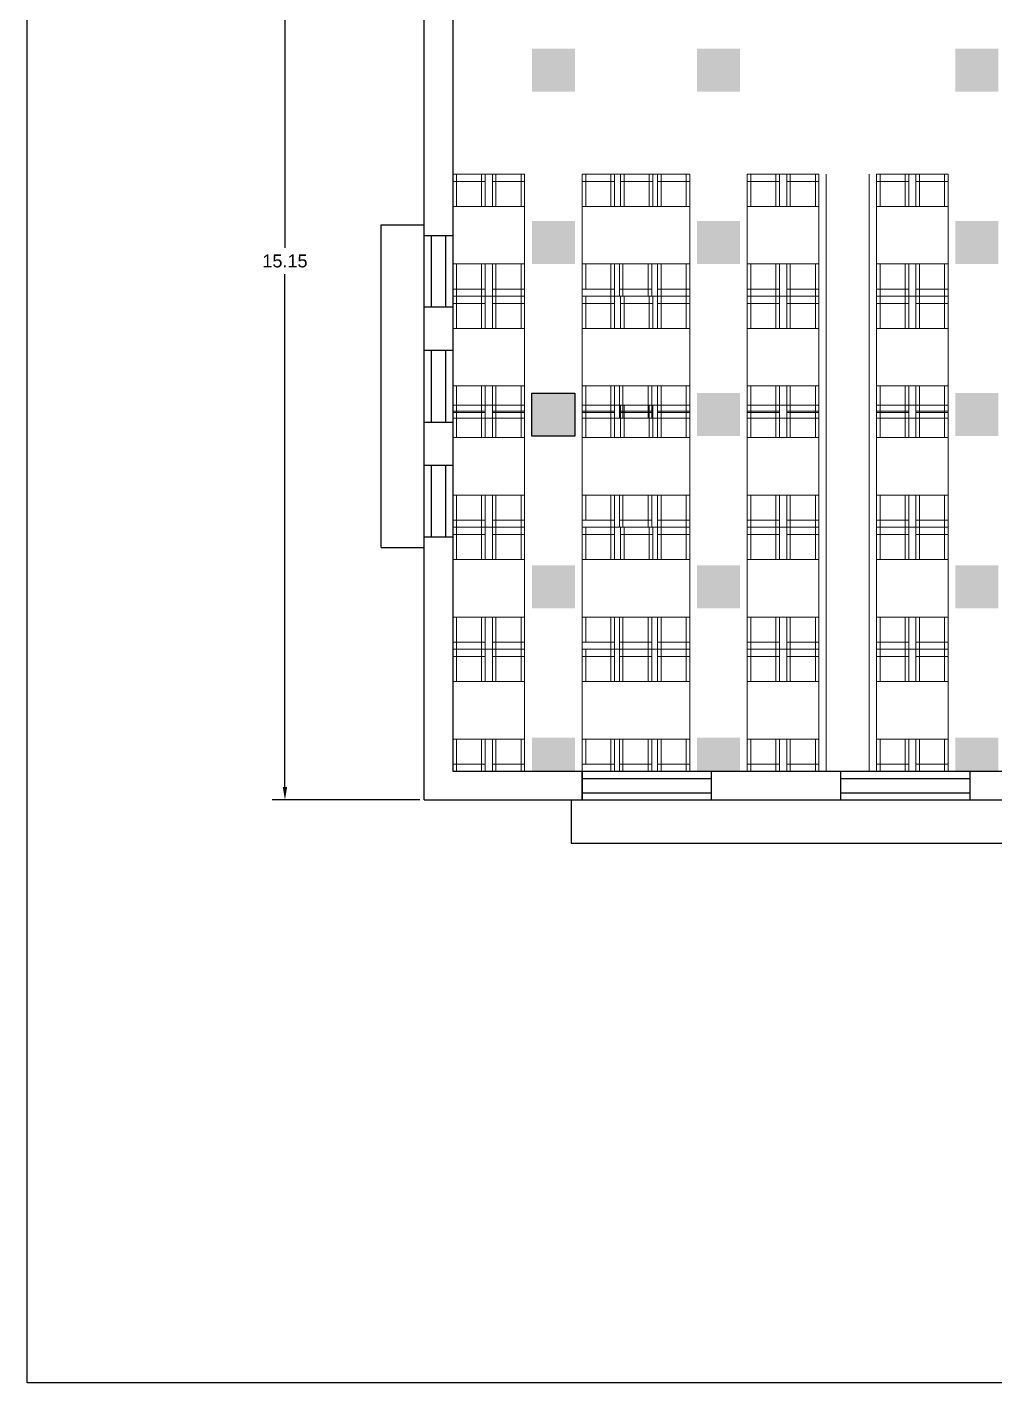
# Model space of a CAD drawing. Header units: inches. Extents: x 101 to 668, y -217 to 99.
# Drawn here: x 524.18 to 537.66, y -216.56 to -197.67 of the extents above; entities that cross this region are included whole.
import ezdxf

# ---------------------------------------------------------------- set-up
doc = ezdxf.new("R2010")
doc.units = ezdxf.units.IN
doc.header["$MEASUREMENT"] = 0
doc.layers.add('FUR', color=1, linetype='Continuous', lineweight=15)
doc.styles.get("Standard").update_dxf_attribs({"font": 'arial.ttf'})
doc.dimstyles.get("Standard").update_dxf_attribs({"dimtxt": 0.18, "dimasz": 0.18, "dimexe": 0.18, "dimexo": 0.0625, "dimgap": 0.09, "dimtad": 0, "dimtih": 1, "dimtoh": 1, "dimdec": 4, "dimzin": 0, "dimdsep": 46, "dimtxsty": 'Standard', "dimcen": 0.09, "dimadec": 0, "dimazin": 0, "dimtfac": 1, "dimtdec": 4, "dimtofl": 0, "dimtmove": 0, "dimatfit": 3, "dimfxl": 1, "dimtolj": 1, "dimtzin": 0, "dimarcsym": 0})

# ---------------------------------------------------------------- blocks, each defined once
blk = doc.blocks.new('*D189')
at = {"color": 0, "lineweight": -2}
for p, q in [((529.649, -193.415), (527.592, -193.415)), ((527.772, -193.595), (527.772, -200.743)), ((527.772, -208.255), (527.772, -201.107)), ((529.649, -208.435), (527.592, -208.435))]:
    blk.add_line(p, q, dxfattribs=at)
at = {"color": 0}
for points in [[(527.742, -193.595), (527.802, -193.595), (527.772, -193.415)], [(527.742, -208.255), (527.802, -208.255), (527.772, -208.435)]]:
    blk.add_solid(points, dxfattribs=at)
at = {"layer": 'Defpoints', "color": 0}
for p in [(529.711, -193.415), (527.772, -208.435), (529.711, -208.435)]:
    blk.add_point(p, dxfattribs=at)
at = {"color": 0, "insert": (527.772, -200.925), "char_height": 0.18, "attachment_point": 5}
blk.add_mtext('\\A1;15.15', dxfattribs=at)

msp = doc.modelspace()

# ---------------------------------------------------------------- hatches: boundary and pattern name
h = msp.add_hatch(color=40)
h.paths.add_polyline_path([(531.8115, -197.9653), (531.2115, -197.9653), (531.2115, -198.5653), (531.8115, -198.5653)])
h.paths.add_polyline_path([(531.8115, -200.3653), (531.2115, -200.3653), (531.2115, -200.9653), (531.8115, -200.9653)])
h.paths.add_polyline_path([(531.8115, -202.7653), (531.2115, -202.7653), (531.2115, -203.3653), (531.8115, -203.3653)])
h.paths.add_polyline_path([(531.8115, -205.1653), (531.2115, -205.1653), (531.2115, -205.7653), (531.8115, -205.7653)])
h.paths.add_polyline_path([(531.8115, -207.5653), (531.2115, -207.5653), (531.2115, -208.0353), (531.8115, -208.0353)])
h.paths.add_polyline_path([(534.1115, -197.9653), (533.5115, -197.9653), (533.5115, -198.5653), (534.1115, -198.5653)])
h.paths.add_polyline_path([(537.7115, -197.9653), (537.1115, -197.9653), (537.1115, -198.5653), (537.7115, -198.5653)])
h.paths.add_polyline_path([(540.0115, -197.9653), (539.4115, -197.9653), (539.4115, -198.5653), (540.0115, -198.5653)])
h.paths.add_polyline_path([(543.6115, -197.9653), (543.0115, -197.9653), (543.0115, -198.5653), (543.6115, -198.5653)])
h.paths.add_polyline_path([(545.9115, -197.9653), (545.3115, -197.9653), (545.3115, -198.5653), (545.9115, -198.5653)])
h.paths.add_polyline_path([(534.1115, -202.7653), (533.5115, -202.7653), (533.5115, -203.3653), (534.1115, -203.3653)])
h.paths.add_polyline_path([(534.1115, -205.1653), (533.5115, -205.1653), (533.5115, -205.7653), (534.1115, -205.7653)])
h.paths.add_polyline_path([(534.1115, -207.5653), (533.5115, -207.5653), (533.5115, -208.0353), (534.1115, -208.0353)])
h.paths.add_polyline_path([(537.7115, -202.7653), (537.1115, -202.7653), (537.1115, -203.3653), (537.7115, -203.3653)])
h.paths.add_polyline_path([(537.7115, -205.1653), (537.1115, -205.1653), (537.1115, -205.7653), (537.7115, -205.7653)])
h.paths.add_polyline_path([(537.7115, -207.5653), (537.1115, -207.5653), (537.1115, -208.0353), (537.5115, -208.0353), (537.5115, -208.0353), (537.7115, -208.0353)])
h.paths.add_polyline_path([(540.0115, -202.7653), (539.4115, -202.7653), (539.4115, -203.3653), (540.0115, -203.3653)])
h.paths.add_polyline_path([(543.6115, -202.7653), (543.0115, -202.7653), (543.0115, -203.3653), (543.6115, -203.3653)])
h.paths.add_polyline_path([(545.9115, -202.7653), (545.3115, -202.7653), (545.3115, -203.3653), (545.9115, -203.3653)])
h.paths.add_polyline_path([(540.0115, -205.1653), (539.4115, -205.1653), (539.4115, -205.7653), (540.0115, -205.7653)])
h.paths.add_polyline_path([(543.6115, -205.1653), (543.0115, -205.1653), (543.0115, -205.7653), (543.6115, -205.7653)])
h.paths.add_polyline_path([(545.9115, -205.1653), (545.3115, -205.1653), (545.3115, -205.7653), (545.9115, -205.7653)])
h.paths.add_polyline_path([(543.6115, -207.5653), (543.0115, -207.5653), (543.0115, -208.0353), (543.6115, -208.0353)])
h.paths.add_polyline_path([(545.9115, -207.5653), (545.3115, -207.5653), (545.3115, -208.0353), (545.7115, -208.0353), (545.9115, -208.0353)])
h = msp.add_hatch(color=40)
h.paths.add_polyline_path([(534.1115, -200.3653), (533.5115, -200.3653), (533.5115, -200.9653), (534.1115, -200.9653)])
h.paths.add_polyline_path([(537.7115, -200.3653), (537.1115, -200.3653), (537.1115, -200.9653), (537.7115, -200.9653)])
h.paths.add_polyline_path([(540.0115, -200.3653), (539.4115, -200.3653), (539.4115, -200.9653), (540.0115, -200.9653)])
h.paths.add_polyline_path([(543.6115, -200.3653), (543.0115, -200.3653), (543.0115, -200.9653), (543.6115, -200.9653)])
h.paths.add_polyline_path([(545.9115, -200.3653), (545.3115, -200.3653), (545.3115, -200.9653), (545.9115, -200.9653)])

# ---------------------------------------------------------------- linework, layer by layer
for p, q in [((529.7115, -208.4353), (529.7115, -193.4153)), ((530.1115, -197.3653), (530.1115, -208.0353)), ((529.1115, -204.91829), (529.1115, -200.41829)), ((529.1115, -200.41829), (529.7115, -200.41829)), ((529.7115, -200.56829), (530.1115, -200.56829)), ((529.8115, -201.56829), (529.8115, -200.56829)), ((530.0115, -201.56829), (530.0115, -200.56829)), ((530.1115, -201.56829), (529.7115, -201.56829)), ((534.2115, -201.4153), (534.2115, -201.4153)), ((529.7115, -202.16829), (530.1115, -202.16829)), ((529.8115, -203.16829), (529.8115, -202.16829)), ((530.0115, -203.16829), (530.0115, -202.16829)), ((529.7115, -203.16829), (530.1115, -203.16829)), ((529.7115, -203.76829), (530.1115, -203.76829)), ((529.8115, -204.76829), (529.8115, -203.76829)), ((530.0115, -204.76829), (530.0115, -203.76829)), ((529.7115, -204.76829), (530.1115, -204.76829)), ((534.2115, -204.6353), (534.2115, -204.6353)), ((529.1115, -204.91829), (529.7115, -204.91829)), ((530.1115, -208.0353), (547.6565, -208.0353)), ((531.9115, -208.4353), (531.9115, -208.0353)), ((531.9115, -208.0353), (531.9115, -208.4353)), ((531.9115, -208.1353), (533.7115, -208.1353)), ((533.7115, -208.0353), (533.7115, -208.4353)), ((535.5115, -208.0353), (535.5115, -208.4353)), ((535.5115, -208.0353), (535.5115, -208.4353)), ((535.5115, -208.1353), (537.3115, -208.1353)), ((537.3115, -208.0353), (537.3115, -208.4353)), ((531.9115, -208.3353), (533.7115, -208.3353)), ((535.5115, -208.3353), (537.3115, -208.3353)), ((529.7115, -208.4353), (545.7315, -208.4353)), ((531.7615, -208.4353), (531.7615, -209.0353)), ((531.9115, -208.4353), (531.9115, -208.4353)), ((535.5115, -208.4353), (535.5115, -208.4353)), ((531.7615, -209.0353), (544.6615, -209.0353))]:
    msp.add_line(p, q)
msp.add_lwpolyline([(524.18077, -178.88444), (571.68529, -178.88444), (571.68529, -216.55773), (524.18077, -216.55773)], close=True)
msp.add_lwpolyline([(531.2115, -203.3653), (531.2115, -202.7653), (531.8115, -202.7653), (531.8115, -203.3653), (531.2115, -203.3653)])
at = {"layer": 'FUR', "lineweight": 20}
for p, q in [((530.1115, -199.7153), (530.1115, -200.1653)), ((530.1115, -199.7153), (530.5615, -199.7153)), ((530.1115, -199.7153), (531.1115, -199.7153)), ((530.5615, -199.8153), (530.1115, -199.8153)), ((530.1615, -199.7153), (530.1615, -200.1653)), ((530.5115, -199.7153), (530.5115, -200.1653)), ((530.5615, -199.7153), (530.5615, -200.1653)), ((530.6615, -199.7153), (531.1115, -199.7153)), ((530.6615, -199.7153), (530.6615, -200.1653)), ((531.1115, -199.8153), (530.6615, -199.8153)), ((530.7115, -199.7153), (530.7115, -200.1653)), ((531.0615, -199.7153), (531.0615, -200.1653)), ((531.1115, -199.7153), (531.1115, -200.1653)), ((531.1115, -199.7153), (531.1115, -200.9653)), ((531.9115, -199.7153), (531.9115, -200.9653)), ((531.9115, -199.7153), (531.9115, -200.1653)), ((531.9115, -199.7153), (532.3615, -199.7153)), ((531.9115, -199.7153), (533.4115, -199.7153)), ((532.3615, -199.8153), (531.9115, -199.8153)), ((531.9615, -199.7153), (531.9615, -200.1653)), ((532.3115, -199.7153), (532.3115, -200.1653)), ((532.3615, -199.7153), (532.3615, -200.1653)), ((532.44615, -199.7153), (532.44615, -200.1653)), ((532.89615, -199.8153), (532.44615, -199.8153)), ((532.49615, -199.7153), (532.49615, -200.1653)), ((532.5615, -199.7153), (533.0115, -199.7153)), ((532.84615, -199.7153), (532.84615, -200.1653)), ((532.89615, -199.7153), (532.89615, -200.1653)), ((532.9615, -199.7153), (532.9615, -200.1653)), ((533.4115, -199.8153), (532.9615, -199.8153)), ((533.0115, -199.7153), (533.0115, -200.1653)), ((533.3615, -199.7153), (533.3615, -200.1653)), ((533.4115, -199.7153), (533.4115, -201.4153)), ((533.4115, -199.7153), (533.4115, -200.1653)), ((534.2115, -199.7153), (534.2115, -201.4153)), ((534.2115, -199.7153), (534.6615, -199.7153)), ((534.2115, -199.7153), (535.2115, -199.7153)), ((534.6615, -199.8153), (534.2115, -199.8153)), ((534.2615, -199.7153), (534.2615, -200.1653)), ((534.6115, -199.7153), (534.6115, -200.1653)), ((534.6615, -199.7153), (534.6615, -200.1653)), ((534.7615, -199.7153), (535.2115, -199.7153)), ((534.7615, -199.7153), (534.7615, -200.1653)), ((535.2115, -199.8153), (534.7615, -199.8153)), ((534.8115, -199.7153), (534.8115, -200.1653)), ((535.1615, -199.7153), (535.1615, -200.1653)), ((535.2115, -199.7153), (535.2115, -200.1653)), ((535.2115, -199.7153), (535.2115, -200.9653)), ((535.3115, -199.7153), (535.3115, -208.0353)), ((535.9115, -199.7153), (535.9115, -208.0353)), ((536.0115, -199.7153), (536.0115, -200.9653)), ((536.0115, -199.7153), (536.0115, -201.4153)), ((536.0115, -199.7153), (536.0115, -200.1653)), ((536.0115, -199.7153), (536.4615, -199.7153)), ((536.0115, -199.7153), (537.0115, -199.7153)), ((536.4615, -199.8153), (536.0115, -199.8153)), ((536.0615, -199.7153), (536.0615, -200.1653)), ((536.4115, -199.7153), (536.4115, -200.1653)), ((536.4615, -199.7153), (536.4615, -200.1653)), ((536.5615, -199.7153), (537.0115, -199.7153)), ((536.5615, -199.7153), (536.5615, -200.1653)), ((537.0115, -199.8153), (536.5615, -199.8153)), ((536.6115, -199.7153), (536.6115, -200.1653)), ((536.9615, -199.7153), (536.9615, -200.1653)), ((537.0115, -199.7153), (537.0115, -200.1653)), ((537.0115, -199.7153), (537.0115, -200.9653)), ((530.1115, -199.9653), (530.1115, -200.1653)), ((530.6615, -199.9653), (530.6615, -200.1653)), ((531.9115, -199.9653), (531.9115, -200.1653)), ((532.44615, -199.9653), (532.44615, -200.1653)), ((534.7615, -199.9653), (534.7615, -200.1653)), ((536.0115, -199.9653), (536.0115, -200.1653)), ((536.5615, -199.9653), (536.5615, -200.1653)), ((530.1115, -200.1653), (530.6615, -200.1653)), ((530.1115, -200.1653), (530.1115, -200.9653)), ((530.6615, -200.1653), (531.1115, -200.1653)), ((531.9115, -200.1653), (532.44615, -200.1653)), ((531.9115, -200.1653), (531.9115, -200.9653)), ((532.44615, -200.1653), (532.9615, -200.1653)), ((532.9615, -200.1653), (533.4115, -200.1653)), ((534.2115, -200.1653), (534.7615, -200.1653)), ((534.7615, -200.1653), (535.2115, -200.1653)), ((536.0115, -200.1653), (536.0115, -200.9653)), ((536.0115, -200.1653), (536.5615, -200.1653)), ((536.5615, -200.1653), (537.0115, -200.1653)), ((530.1115, -200.9653), (530.6615, -200.9653)), ((530.1115, -200.9653), (530.1115, -201.4153)), ((530.1615, -200.9653), (530.1615, -201.4153)), ((530.5115, -200.9653), (530.5115, -201.4153)), ((530.5615, -200.9653), (530.5615, -201.4153)), ((530.6615, -200.9653), (531.1115, -200.9653)), ((530.6615, -200.9653), (530.6615, -201.4153)), ((530.7115, -200.9653), (530.7115, -201.4153)), ((531.0615, -200.9653), (531.0615, -201.4153)), ((531.1115, -200.9653), (531.1115, -201.4153)), ((531.1115, -200.9653), (531.1115, -201.4153)), ((531.9115, -200.9653), (532.43071, -200.9653)), ((531.9115, -200.9653), (531.9115, -201.4153)), ((531.9615, -200.9653), (531.9615, -201.3153)), ((532.3115, -200.9653), (532.3115, -201.4153)), ((532.3615, -200.9653), (532.3615, -201.4153)), ((532.43071, -200.9653), (532.9615, -200.9653)), ((532.43071, -200.9653), (532.43071, -201.4153)), ((532.48071, -200.9653), (532.48071, -201.4153)), ((532.83071, -200.9653), (532.83071, -201.4153)), ((532.88071, -200.9653), (532.88071, -201.4153)), ((532.9615, -200.9653), (533.4115, -200.9653)), ((532.9615, -200.9653), (532.9615, -201.4153)), ((533.0115, -200.9653), (533.0115, -201.4153)), ((533.3615, -200.9653), (533.3615, -201.4153)), ((533.4115, -200.9653), (533.4115, -201.4153)), ((534.2115, -200.9653), (534.7615, -200.9653)), ((534.2615, -200.9653), (534.2615, -201.4153)), ((534.6115, -200.9653), (534.6115, -201.4153)), ((534.6615, -200.9653), (534.6615, -201.4153)), ((534.7615, -200.9653), (535.2115, -200.9653)), ((534.7615, -200.9653), (534.7615, -201.4153)), ((534.8115, -200.9653), (534.8115, -201.4153)), ((535.1615, -200.9653), (535.1615, -201.4153)), ((535.2115, -200.9653), (535.2115, -201.4153)), ((535.2115, -200.9653), (535.2115, -201.4153)), ((536.0115, -200.9653), (536.0115, -201.4153)), ((536.0115, -200.9653), (536.5615, -200.9653)), ((536.0615, -200.9653), (536.0615, -201.4153)), ((536.4115, -200.9653), (536.4115, -201.4153)), ((536.4615, -200.9653), (536.4615, -201.4153)), ((536.5615, -200.9653), (537.0115, -200.9653)), ((536.5615, -200.9653), (536.5615, -201.4153)), ((536.6115, -200.9653), (536.6115, -201.4153)), ((536.9615, -200.9653), (536.9615, -201.4153)), ((537.0115, -200.9653), (537.0115, -201.4153)), ((537.0115, -200.9653), (537.0115, -201.4153)), ((530.1115, -201.3153), (530.5615, -201.3153)), ((530.6615, -201.3153), (531.1115, -201.3153)), ((531.9115, -201.3153), (532.3615, -201.3153)), ((532.43071, -201.3153), (532.88071, -201.3153)), ((532.9615, -201.3153), (533.4115, -201.3153)), ((534.2115, -201.3153), (534.6615, -201.3153)), ((534.7615, -201.3153), (535.2115, -201.3153)), ((536.0115, -201.3153), (536.4615, -201.3153)), ((536.5615, -201.3153), (537.0115, -201.3153)), ((530.1115, -201.4153), (530.5615, -201.4153)), ((530.1115, -201.4153), (531.1115, -201.4153)), ((530.1115, -201.4153), (530.1115, -203.1153)), ((530.1115, -201.4153), (530.5615, -201.4153)), ((530.1115, -201.4153), (531.1115, -201.4153)), ((530.5615, -201.5153), (530.1115, -201.5153)), ((530.1615, -201.4153), (530.1615, -201.8653)), ((530.5115, -201.4153), (530.5115, -201.8653)), ((530.5615, -201.4153), (530.5615, -201.8653)), ((530.6615, -201.4153), (531.1115, -201.4153)), ((530.6615, -201.4153), (530.6615, -201.8653)), ((531.1115, -201.5153), (530.6615, -201.5153)), ((530.7115, -201.4153), (530.7115, -201.8653)), ((530.7615, -201.4153), (531.1115, -201.4153)), ((531.0615, -201.4153), (531.0615, -201.8653)), ((531.1115, -201.4153), (531.1115, -201.8653)), ((531.1115, -201.4153), (531.1115, -202.6653)), ((531.9115, -201.4153), (532.3615, -201.4153)), ((531.9115, -201.4153), (533.4115, -201.4153)), ((531.9115, -201.4153), (531.9115, -202.6653)), ((531.9115, -201.4153), (531.9115, -201.8653)), ((531.9115, -201.4153), (532.3615, -201.4153)), ((531.9115, -201.4153), (533.4115, -201.4153)), ((532.3615, -201.5153), (531.9115, -201.5153)), ((531.9615, -201.4153), (531.9615, -201.8653)), ((532.3115, -201.4153), (532.3115, -201.8653)), ((532.3615, -201.4153), (532.3615, -201.8653)), ((532.44615, -201.4153), (532.44615, -201.8653)), ((532.89615, -201.5153), (532.44615, -201.5153)), ((532.49615, -201.4153), (532.49615, -201.8653)), ((532.5615, -201.4153), (533.0115, -201.4153)), ((532.5615, -201.4153), (533.0115, -201.4153)), ((532.84615, -201.4153), (532.84615, -201.8653)), ((532.89615, -201.4153), (532.89615, -201.8653)), ((532.9615, -201.4153), (532.9615, -201.8653)), ((533.4115, -201.5153), (532.9615, -201.5153)), ((533.0115, -201.4153), (533.0115, -201.8653)), ((533.3615, -201.4153), (533.3615, -201.8653)), ((533.4115, -201.4153), (533.4115, -203.1153)), ((533.4115, -201.4153), (533.4115, -201.8653)), ((534.2115, -201.4153), (534.6615, -201.4153)), ((534.2115, -201.4153), (535.2115, -201.4153)), ((534.2115, -201.4153), (534.2115, -203.1153)), ((534.2115, -201.4153), (534.6615, -201.4153)), ((534.2115, -201.4153), (535.2115, -201.4153)), ((534.6615, -201.5153), (534.2115, -201.5153)), ((534.2615, -201.4153), (534.2615, -201.8653)), ((534.6115, -201.4153), (534.6115, -201.8653)), ((534.6615, -201.4153), (534.6615, -201.8653)), ((534.7615, -201.4153), (535.2115, -201.4153)), ((534.7615, -201.4153), (534.7615, -201.8653)), ((535.2115, -201.5153), (534.7615, -201.5153)), ((534.8115, -201.4153), (534.8115, -201.8653)), ((534.8615, -201.4153), (535.2115, -201.4153)), ((535.1615, -201.4153), (535.1615, -201.8653)), ((535.2115, -201.4153), (535.2115, -201.8653)), ((535.2115, -201.4153), (535.2115, -202.6653)), ((536.0115, -201.4153), (536.4615, -201.4153)), ((536.0115, -201.4153), (537.0115, -201.4153)), ((536.0115, -201.4153), (536.0115, -202.6653)), ((536.0115, -201.4153), (536.0115, -201.8653)), ((536.0115, -201.4153), (536.0115, -203.1153)), ((536.0115, -201.4153), (536.4615, -201.4153)), ((536.0115, -201.4153), (537.0115, -201.4153)), ((536.4615, -201.5153), (536.0115, -201.5153)), ((536.0615, -201.4153), (536.0615, -201.8653)), ((536.4115, -201.4153), (536.4115, -201.8653)), ((536.4615, -201.4153), (536.4615, -201.8653)), ((536.5615, -201.4153), (537.0115, -201.4153)), ((536.5615, -201.4153), (536.5615, -201.8653)), ((537.0115, -201.5153), (536.5615, -201.5153)), ((536.6115, -201.4153), (536.6115, -201.8653)), ((536.6615, -201.4153), (537.0115, -201.4153)), ((536.9615, -201.4153), (536.9615, -201.8653)), ((537.0115, -201.4153), (537.0115, -201.8653)), ((537.0115, -201.4153), (537.0115, -202.6653)), ((530.6615, -201.6653), (530.6615, -201.8653)), ((531.9115, -201.6653), (531.9115, -201.8653)), ((532.44615, -201.6653), (532.44615, -201.8653)), ((534.7615, -201.6653), (534.7615, -201.8653)), ((536.0115, -201.6653), (536.0115, -201.8653)), ((536.5615, -201.6653), (536.5615, -201.8653)), ((530.1115, -201.8653), (530.6615, -201.8653)), ((530.6615, -201.8653), (531.1115, -201.8653)), ((531.9115, -201.8653), (532.44615, -201.8653)), ((531.9115, -201.8653), (531.9115, -202.6653)), ((532.44615, -201.8653), (532.9615, -201.8653)), ((532.9615, -201.8653), (533.4115, -201.8653)), ((534.2115, -201.8653), (534.7615, -201.8653)), ((534.7615, -201.8653), (535.2115, -201.8653)), ((536.0115, -201.8653), (536.0115, -202.6653)), ((536.0115, -201.8653), (536.5615, -201.8653)), ((536.5615, -201.8653), (537.0115, -201.8653)), ((530.1115, -202.6653), (530.6615, -202.6653)), ((530.1615, -202.6653), (530.1615, -203.1153)), ((530.5115, -202.6653), (530.5115, -203.1153)), ((530.5615, -202.6653), (530.5615, -203.1153)), ((530.6615, -202.6653), (531.1115, -202.6653)), ((530.6615, -202.6653), (530.6615, -203.1153)), ((530.7115, -202.6653), (530.7115, -203.1153)), ((531.0615, -202.6653), (531.0615, -203.1153)), ((531.1115, -202.6653), (531.1115, -203.1153)), ((531.1115, -202.6653), (531.1115, -203.1153)), ((531.9115, -202.6653), (532.43071, -202.6653)), ((531.9115, -202.6653), (531.9115, -203.1153)), ((531.9615, -202.6653), (531.9615, -203.0153)), ((532.3115, -202.6653), (532.3115, -203.1153)), ((532.3615, -202.6653), (532.3615, -203.1153)), ((532.43071, -202.6653), (532.9615, -202.6653)), ((532.43071, -202.6653), (532.43071, -203.1153)), ((532.48071, -202.6653), (532.48071, -203.1153)), ((532.83071, -202.6653), (532.83071, -203.1153)), ((532.88071, -202.6653), (532.88071, -203.1153)), ((532.9615, -202.6653), (533.4115, -202.6653)), ((532.9615, -202.6653), (532.9615, -203.1153)), ((533.0115, -202.6653), (533.0115, -203.1153)), ((533.3615, -202.6653), (533.3615, -203.1153)), ((533.4115, -202.6653), (533.4115, -203.1153)), ((534.2115, -202.6653), (534.7615, -202.6653)), ((534.2615, -202.6653), (534.2615, -203.1153)), ((534.6115, -202.6653), (534.6115, -203.1153)), ((534.6615, -202.6653), (534.6615, -203.1153)), ((534.7615, -202.6653), (535.2115, -202.6653)), ((534.7615, -202.6653), (534.7615, -203.1153)), ((534.8115, -202.6653), (534.8115, -203.1153)), ((535.1615, -202.6653), (535.1615, -203.1153)), ((535.2115, -202.6653), (535.2115, -203.1153)), ((535.2115, -202.6653), (535.2115, -203.1153)), ((536.0115, -202.6653), (536.0115, -203.1153)), ((536.0115, -202.6653), (536.5615, -202.6653)), ((536.0615, -202.6653), (536.0615, -203.1153)), ((536.4115, -202.6653), (536.4115, -203.1153)), ((536.4615, -202.6653), (536.4615, -203.1153)), ((536.5615, -202.6653), (537.0115, -202.6653)), ((536.5615, -202.6653), (536.5615, -203.1153)), ((536.6115, -202.6653), (536.6115, -203.1153)), ((536.9615, -202.6653), (536.9615, -203.1153)), ((537.0115, -202.6653), (537.0115, -203.1153)), ((537.0115, -202.6653), (537.0115, -203.1153)), ((530.1115, -202.9353), (530.1115, -203.3853)), ((530.1115, -202.9353), (530.5615, -202.9353)), ((530.1115, -202.9353), (531.1115, -202.9353)), ((530.1115, -203.0153), (530.5615, -203.0153)), ((530.5615, -203.0353), (530.1115, -203.0353)), ((530.1615, -202.9353), (530.1615, -203.3853)), ((530.5115, -202.9353), (530.5115, -203.3853)), ((530.5615, -202.9353), (530.5615, -203.3853)), ((530.6615, -202.9353), (531.1115, -202.9353)), ((530.6615, -202.9353), (530.6615, -203.3853)), ((530.6615, -203.0153), (531.1115, -203.0153)), ((531.1115, -203.0353), (530.6615, -203.0353)), ((530.7115, -202.9353), (530.7115, -203.3853)), ((531.0615, -202.9353), (531.0615, -203.3853)), ((531.1115, -202.9353), (531.1115, -203.3853)), ((531.1115, -202.9353), (531.1115, -204.1853)), ((531.9115, -202.9353), (531.9115, -204.1853)), ((531.9115, -202.9353), (531.9115, -203.3853)), ((531.9115, -202.9353), (532.3615, -202.9353)), ((531.9115, -202.9353), (533.4115, -202.9353)), ((531.9115, -203.0153), (532.3615, -203.0153)), ((532.3615, -203.0353), (531.9115, -203.0353)), ((531.9615, -202.9353), (531.9615, -203.3853)), ((532.3115, -202.9353), (532.3115, -203.3853)), ((532.3615, -202.9353), (532.3615, -203.3853)), ((532.43071, -203.0153), (532.88071, -203.0153)), ((532.44615, -202.9353), (532.44615, -203.3853)), ((532.89615, -203.0353), (532.44615, -203.0353)), ((532.49615, -202.9353), (532.49615, -203.3853)), ((532.5615, -202.9353), (533.0115, -202.9353)), ((532.84615, -202.9353), (532.84615, -203.3853)), ((532.89615, -202.9353), (532.89615, -203.3853)), ((532.9615, -202.9353), (532.9615, -203.3853)), ((532.9615, -203.0153), (533.4115, -203.0153)), ((533.4115, -203.0353), (532.9615, -203.0353)), ((533.0115, -202.9353), (533.0115, -203.3853)), ((533.3615, -202.9353), (533.3615, -203.3853)), ((533.4115, -202.9353), (533.4115, -204.6353)), ((533.4115, -202.9353), (533.4115, -203.3853)), ((534.2115, -202.9353), (534.2115, -204.6353)), ((534.2115, -202.9353), (534.6615, -202.9353)), ((534.2115, -202.9353), (535.2115, -202.9353)), ((534.2115, -203.0153), (534.6615, -203.0153)), ((534.6615, -203.0353), (534.2115, -203.0353)), ((534.2615, -202.9353), (534.2615, -203.3853)), ((534.6115, -202.9353), (534.6115, -203.3853)), ((534.6615, -202.9353), (534.6615, -203.3853)), ((534.7615, -202.9353), (535.2115, -202.9353)), ((534.7615, -202.9353), (534.7615, -203.3853)), ((534.7615, -203.0153), (535.2115, -203.0153)), ((535.2115, -203.0353), (534.7615, -203.0353)), ((534.8115, -202.9353), (534.8115, -203.3853)), ((535.1615, -202.9353), (535.1615, -203.3853)), ((535.2115, -202.9353), (535.2115, -203.3853)), ((535.2115, -202.9353), (535.2115, -204.1853)), ((536.0115, -202.9353), (536.0115, -204.1853)), ((536.0115, -202.9353), (536.0115, -204.6353)), ((536.0115, -202.9353), (536.0115, -203.3853)), ((536.0115, -202.9353), (536.4615, -202.9353)), ((536.0115, -202.9353), (537.0115, -202.9353)), ((536.0115, -203.0153), (536.4615, -203.0153)), ((536.4615, -203.0353), (536.0115, -203.0353)), ((536.0615, -202.9353), (536.0615, -203.3853)), ((536.4115, -202.9353), (536.4115, -203.3853)), ((536.4615, -202.9353), (536.4615, -203.3853)), ((536.5615, -202.9353), (537.0115, -202.9353)), ((536.5615, -202.9353), (536.5615, -203.3853)), ((536.5615, -203.0153), (537.0115, -203.0153)), ((537.0115, -203.0353), (536.5615, -203.0353)), ((536.6115, -202.9353), (536.6115, -203.3853)), ((536.9615, -202.9353), (536.9615, -203.3853)), ((537.0115, -202.9353), (537.0115, -203.3853)), ((537.0115, -202.9353), (537.0115, -204.1853)), ((530.1115, -203.1153), (530.5615, -203.1153)), ((530.1115, -203.1153), (531.1115, -203.1153)), ((530.1115, -203.1853), (530.1115, -203.3853)), ((530.6615, -203.1853), (530.6615, -203.3853)), ((530.7615, -203.1153), (531.1115, -203.1153)), ((531.9115, -203.1153), (532.3615, -203.1153)), ((531.9115, -203.1153), (533.4115, -203.1153)), ((531.9115, -203.1853), (531.9115, -203.3853)), ((532.44615, -203.1853), (532.44615, -203.3853)), ((532.5615, -203.1153), (533.0115, -203.1153)), ((534.2115, -203.1153), (534.6615, -203.1153)), ((534.2115, -203.1153), (535.2115, -203.1153)), ((534.7615, -203.1853), (534.7615, -203.3853)), ((534.8615, -203.1153), (535.2115, -203.1153)), ((536.0115, -203.1153), (536.4615, -203.1153)), ((536.0115, -203.1153), (537.0115, -203.1153)), ((536.0115, -203.1853), (536.0115, -203.3853)), ((536.5615, -203.1853), (536.5615, -203.3853)), ((536.6615, -203.1153), (537.0115, -203.1153)), ((530.1115, -203.3853), (530.6615, -203.3853)), ((530.1115, -203.3853), (530.1115, -204.1853)), ((530.6615, -203.3853), (531.1115, -203.3853)), ((531.9115, -203.3853), (532.44615, -203.3853)), ((531.9115, -203.3853), (531.9115, -204.1853)), ((532.44615, -203.3853), (532.9615, -203.3853)), ((532.9615, -203.3853), (533.4115, -203.3853)), ((534.2115, -203.3853), (534.7615, -203.3853)), ((534.7615, -203.3853), (535.2115, -203.3853)), ((536.0115, -203.3853), (536.0115, -204.1853)), ((536.0115, -203.3853), (536.5615, -203.3853)), ((536.5615, -203.3853), (537.0115, -203.3853)), ((530.1115, -204.1853), (530.6615, -204.1853)), ((530.1115, -204.1853), (530.1115, -204.6353)), ((530.1615, -204.1853), (530.1615, -204.6353)), ((530.5115, -204.1853), (530.5115, -204.6353)), ((530.5615, -204.1853), (530.5615, -204.6353)), ((530.6615, -204.1853), (531.1115, -204.1853)), ((530.6615, -204.1853), (530.6615, -204.6353)), ((530.7115, -204.1853), (530.7115, -204.6353)), ((531.0615, -204.1853), (531.0615, -204.6353)), ((531.1115, -204.1853), (531.1115, -204.6353)), ((531.1115, -204.1853), (531.1115, -204.6353)), ((531.9115, -204.1853), (532.43071, -204.1853)), ((531.9115, -204.1853), (531.9115, -204.6353)), ((531.9615, -204.1853), (531.9615, -204.5353)), ((532.3115, -204.1853), (532.3115, -204.6353)), ((532.3615, -204.1853), (532.3615, -204.6353)), ((532.43071, -204.1853), (532.9615, -204.1853)), ((532.43071, -204.1853), (532.43071, -204.6353)), ((532.48071, -204.1853), (532.48071, -204.6353)), ((532.83071, -204.1853), (532.83071, -204.6353)), ((532.88071, -204.1853), (532.88071, -204.6353)), ((532.9615, -204.1853), (533.4115, -204.1853)), ((532.9615, -204.1853), (532.9615, -204.6353)), ((533.0115, -204.1853), (533.0115, -204.6353)), ((533.3615, -204.1853), (533.3615, -204.6353)), ((533.4115, -204.1853), (533.4115, -204.6353)), ((534.2115, -204.1853), (534.7615, -204.1853)), ((534.2615, -204.1853), (534.2615, -204.6353)), ((534.6115, -204.1853), (534.6115, -204.6353)), ((534.6615, -204.1853), (534.6615, -204.6353)), ((534.7615, -204.1853), (535.2115, -204.1853)), ((534.7615, -204.1853), (534.7615, -204.6353)), ((534.8115, -204.1853), (534.8115, -204.6353)), ((535.1615, -204.1853), (535.1615, -204.6353)), ((535.2115, -204.1853), (535.2115, -204.6353)), ((535.2115, -204.1853), (535.2115, -204.6353)), ((536.0115, -204.1853), (536.0115, -204.6353)), ((536.0115, -204.1853), (536.5615, -204.1853)), ((536.0615, -204.1853), (536.0615, -204.6353)), ((536.4115, -204.1853), (536.4115, -204.6353)), ((536.4615, -204.1853), (536.4615, -204.6353)), ((536.5615, -204.1853), (537.0115, -204.1853)), ((536.5615, -204.1853), (536.5615, -204.6353)), ((536.6115, -204.1853), (536.6115, -204.6353)), ((536.9615, -204.1853), (536.9615, -204.6353)), ((537.0115, -204.1853), (537.0115, -204.6353)), ((537.0115, -204.1853), (537.0115, -204.6353)), ((530.1115, -204.5353), (530.5615, -204.5353)), ((530.6615, -204.5353), (531.1115, -204.5353)), ((531.9115, -204.5353), (532.3615, -204.5353)), ((532.43071, -204.5353), (532.88071, -204.5353)), ((532.9615, -204.5353), (533.4115, -204.5353)), ((534.2115, -204.5353), (534.6615, -204.5353)), ((534.7615, -204.5353), (535.2115, -204.5353)), ((536.0115, -204.5353), (536.4615, -204.5353)), ((536.5615, -204.5353), (537.0115, -204.5353)), ((530.1115, -204.6353), (530.1115, -206.3353)), ((530.1115, -204.6353), (530.5615, -204.6353)), ((530.1115, -204.6353), (531.1115, -204.6353)), ((530.1115, -204.6353), (530.5615, -204.6353)), ((530.1115, -204.6353), (531.1115, -204.6353)), ((530.1115, -204.6353), (530.5615, -204.6353)), ((530.1115, -204.6353), (531.1115, -204.6353)), ((530.5615, -204.7353), (530.1115, -204.7353)), ((530.1615, -204.6353), (530.1615, -205.0853)), ((530.5115, -204.6353), (530.5115, -205.0853)), ((530.5615, -204.6353), (530.5615, -205.0853)), ((530.6615, -204.6353), (531.1115, -204.6353)), ((530.6615, -204.6353), (530.6615, -205.0853)), ((530.6615, -204.6353), (531.1115, -204.6353)), ((531.1115, -204.7353), (530.6615, -204.7353)), ((530.7115, -204.6353), (530.7115, -205.0853)), ((530.7615, -204.6353), (531.1115, -204.6353)), ((531.0615, -204.6353), (531.0615, -205.0853)), ((531.1115, -204.6353), (531.1115, -205.0853)), ((531.1115, -204.6353), (531.1115, -205.8853)), ((531.9115, -204.6353), (531.9115, -205.8853)), ((531.9115, -204.6353), (531.9115, -205.0853)), ((531.9115, -204.6353), (532.3615, -204.6353)), ((531.9115, -204.6353), (533.4115, -204.6353)), ((531.9115, -204.6353), (532.3615, -204.6353)), ((531.9115, -204.6353), (533.4115, -204.6353)), ((531.9115, -204.6353), (532.3615, -204.6353)), ((531.9115, -204.6353), (533.4115, -204.6353)), ((532.3615, -204.7353), (531.9115, -204.7353)), ((531.9615, -204.6353), (531.9615, -205.0853)), ((532.3115, -204.6353), (532.3115, -205.0853)), ((532.3615, -204.6353), (532.3615, -205.0853)), ((532.44615, -204.6353), (532.44615, -205.0853)), ((532.89615, -204.7353), (532.44615, -204.7353)), ((532.49615, -204.6353), (532.49615, -205.0853)), ((532.5615, -204.6353), (533.0115, -204.6353)), ((532.5615, -204.6353), (533.0115, -204.6353)), ((532.5615, -204.6353), (533.0115, -204.6353)), ((532.84615, -204.6353), (532.84615, -205.0853)), ((532.89615, -204.6353), (532.89615, -205.0853)), ((532.9615, -204.6353), (532.9615, -205.0853)), ((533.4115, -204.7353), (532.9615, -204.7353)), ((533.0115, -204.6353), (533.0115, -205.0853)), ((533.3615, -204.6353), (533.3615, -205.0853)), ((533.4115, -204.6353), (533.4115, -206.3353)), ((533.4115, -204.6353), (533.4115, -205.0853)), ((534.2115, -204.6353), (534.2115, -206.3353)), ((534.2115, -204.6353), (534.6615, -204.6353)), ((534.2115, -204.6353), (535.2115, -204.6353)), ((534.2115, -204.6353), (534.6615, -204.6353)), ((534.2115, -204.6353), (535.2115, -204.6353)), ((534.2115, -204.6353), (534.6615, -204.6353)), ((534.2115, -204.6353), (535.2115, -204.6353)), ((534.6615, -204.7353), (534.2115, -204.7353)), ((534.2615, -204.6353), (534.2615, -205.0853)), ((534.6115, -204.6353), (534.6115, -205.0853)), ((534.6615, -204.6353), (534.6615, -205.0853)), ((534.7615, -204.6353), (535.2115, -204.6353)), ((534.7615, -204.6353), (534.7615, -205.0853)), ((534.7615, -204.6353), (535.2115, -204.6353)), ((535.2115, -204.7353), (534.7615, -204.7353)), ((534.8115, -204.6353), (534.8115, -205.0853)), ((534.8615, -204.6353), (535.2115, -204.6353)), ((535.1615, -204.6353), (535.1615, -205.0853)), ((535.2115, -204.6353), (535.2115, -205.0853)), ((535.2115, -204.6353), (535.2115, -205.8853)), ((536.0115, -204.6353), (536.0115, -206.3353)), ((536.0115, -204.6353), (536.4615, -204.6353)), ((536.0115, -204.6353), (537.0115, -204.6353)), ((536.0115, -204.6353), (536.0115, -205.8853)), ((536.0115, -204.6353), (536.0115, -205.0853)), ((536.0115, -204.6353), (536.4615, -204.6353)), ((536.0115, -204.6353), (537.0115, -204.6353)), ((536.0115, -204.6353), (536.4615, -204.6353)), ((536.0115, -204.6353), (537.0115, -204.6353)), ((536.4615, -204.7353), (536.0115, -204.7353)), ((536.0615, -204.6353), (536.0615, -205.0853)), ((536.4115, -204.6353), (536.4115, -205.0853)), ((536.4615, -204.6353), (536.4615, -205.0853)), ((536.5615, -204.6353), (537.0115, -204.6353)), ((536.5615, -204.6353), (536.5615, -205.0853)), ((536.5615, -204.6353), (537.0115, -204.6353)), ((537.0115, -204.7353), (536.5615, -204.7353)), ((536.6115, -204.6353), (536.6115, -205.0853)), ((536.6615, -204.6353), (537.0115, -204.6353)), ((536.9615, -204.6353), (536.9615, -205.0853)), ((537.0115, -204.6353), (537.0115, -205.0853)), ((537.0115, -204.6353), (537.0115, -205.8853)), ((530.6615, -204.8853), (530.6615, -205.0853)), ((531.9115, -204.8853), (531.9115, -205.0853)), ((532.44615, -204.8853), (532.44615, -205.0853)), ((534.7615, -204.8853), (534.7615, -205.0853)), ((536.0115, -204.8853), (536.0115, -205.0853)), ((536.5615, -204.8853), (536.5615, -205.0853)), ((530.1115, -205.0853), (530.6615, -205.0853)), ((530.6615, -205.0853), (531.1115, -205.0853)), ((531.9115, -205.0853), (532.44615, -205.0853)), ((531.9115, -205.0853), (531.9115, -205.8853)), ((532.44615, -205.0853), (532.9615, -205.0853)), ((532.9615, -205.0853), (533.4115, -205.0853)), ((534.2115, -205.0853), (534.7615, -205.0853)), ((534.7615, -205.0853), (535.2115, -205.0853)), ((536.0115, -205.0853), (536.5615, -205.0853)), ((536.0115, -205.0853), (536.0115, -205.8853)), ((536.5615, -205.0853), (537.0115, -205.0853)), ((530.1115, -205.8853), (530.6615, -205.8853)), ((530.1615, -205.8853), (530.1615, -206.3353)), ((530.5115, -205.8853), (530.5115, -206.3353)), ((530.5615, -205.8853), (530.5615, -206.3353)), ((530.6615, -205.8853), (531.1115, -205.8853)), ((530.6615, -205.8853), (530.6615, -206.3353)), ((530.7115, -205.8853), (530.7115, -206.3353)), ((531.0615, -205.8853), (531.0615, -206.3353)), ((531.1115, -205.8853), (531.1115, -206.3353)), ((531.1115, -205.8853), (531.1115, -206.3353)), ((531.9115, -205.8853), (532.43071, -205.8853)), ((531.9115, -205.8853), (531.9115, -206.3353)), ((531.9615, -205.8853), (531.9615, -206.2353)), ((532.3115, -205.8853), (532.3115, -206.3353)), ((532.3615, -205.8853), (532.3615, -206.3353)), ((532.43071, -205.8853), (532.9615, -205.8853)), ((532.43071, -205.8853), (532.43071, -206.3353)), ((532.48071, -205.8853), (532.48071, -206.3353)), ((532.83071, -205.8853), (532.83071, -206.3353)), ((532.88071, -205.8853), (532.88071, -206.3353)), ((532.9615, -205.8853), (533.4115, -205.8853)), ((532.9615, -205.8853), (532.9615, -206.3353)), ((533.0115, -205.8853), (533.0115, -206.3353)), ((533.3615, -205.8853), (533.3615, -206.3353)), ((533.4115, -205.8853), (533.4115, -206.3353)), ((534.2115, -205.8853), (534.7615, -205.8853)), ((534.2615, -205.8853), (534.2615, -206.3353)), ((534.6115, -205.8853), (534.6115, -206.3353)), ((534.6615, -205.8853), (534.6615, -206.3353)), ((534.7615, -205.8853), (535.2115, -205.8853)), ((534.7615, -205.8853), (534.7615, -206.3353)), ((534.8115, -205.8853), (534.8115, -206.3353)), ((535.1615, -205.8853), (535.1615, -206.3353)), ((535.2115, -205.8853), (535.2115, -206.3353)), ((535.2115, -205.8853), (535.2115, -206.3353)), ((536.0115, -205.8853), (536.5615, -205.8853)), ((536.0115, -205.8853), (536.0115, -206.3353)), ((536.0615, -205.8853), (536.0615, -206.3353)), ((536.4115, -205.8853), (536.4115, -206.3353)), ((536.4615, -205.8853), (536.4615, -206.3353)), ((536.5615, -205.8853), (537.0115, -205.8853)), ((536.5615, -205.8853), (536.5615, -206.3353)), ((536.6115, -205.8853), (536.6115, -206.3353)), ((536.9615, -205.8853), (536.9615, -206.3353)), ((537.0115, -205.8853), (537.0115, -206.3353)), ((537.0115, -205.8853), (537.0115, -206.3353)), ((530.1115, -206.2353), (530.5615, -206.2353)), ((530.6615, -206.2353), (531.1115, -206.2353)), ((531.9115, -206.2353), (532.3615, -206.2353)), ((532.43071, -206.2353), (532.88071, -206.2353)), ((532.9615, -206.2353), (533.4115, -206.2353)), ((534.2115, -206.2353), (534.6615, -206.2353)), ((534.7615, -206.2353), (535.2115, -206.2353)), ((536.0115, -206.2353), (536.4615, -206.2353)), ((536.5615, -206.2353), (537.0115, -206.2353)), ((530.1115, -206.3353), (530.1115, -208.0353)), ((530.1115, -206.3353), (530.5615, -206.3353)), ((530.1115, -206.3353), (531.1115, -206.3353)), ((530.1115, -206.3353), (530.5615, -206.3353)), ((530.1115, -206.3353), (531.1115, -206.3353)), ((530.5615, -206.4353), (530.1115, -206.4353)), ((530.1615, -206.3353), (530.1615, -206.7853)), ((530.5115, -206.3353), (530.5115, -206.7853)), ((530.5615, -206.3353), (530.5615, -206.7853)), ((530.6615, -206.3353), (531.1115, -206.3353)), ((530.6615, -206.3353), (530.6615, -206.7853)), ((531.1115, -206.4353), (530.6615, -206.4353)), ((530.7115, -206.3353), (530.7115, -206.7853)), ((530.7615, -206.3353), (531.1115, -206.3353)), ((531.0615, -206.3353), (531.0615, -206.7853)), ((531.1115, -206.3353), (531.1115, -206.7853)), ((531.1115, -206.3353), (531.1115, -207.5853)), ((531.9115, -206.3353), (532.3615, -206.3353)), ((531.9115, -206.3353), (533.4115, -206.3353)), ((531.9115, -206.3353), (531.9115, -207.5853)), ((531.9115, -206.3353), (531.9115, -206.7853)), ((531.9115, -206.3353), (532.3615, -206.3353)), ((531.9115, -206.3353), (533.4115, -206.3353)), ((532.3615, -206.4353), (531.9115, -206.4353)), ((531.9615, -206.3353), (531.9615, -206.7853)), ((532.3115, -206.3353), (532.3115, -206.7853)), ((532.3615, -206.3353), (532.3615, -206.7853)), ((532.43071, -206.3353), (532.43071, -206.7853)), ((532.88071, -206.4353), (532.43071, -206.4353)), ((532.48071, -206.3353), (532.48071, -206.7853)), ((532.5615, -206.3353), (533.0115, -206.3353)), ((532.5615, -206.3353), (533.0115, -206.3353)), ((532.83071, -206.3353), (532.83071, -206.7853)), ((532.88071, -206.3353), (532.88071, -206.7853)), ((532.9615, -206.3353), (532.9615, -206.7853)), ((533.4115, -206.4353), (532.9615, -206.4353)), ((533.0115, -206.3353), (533.0115, -206.7853)), ((533.3615, -206.3353), (533.3615, -206.7853)), ((533.4115, -206.3353), (533.4115, -208.0353)), ((533.4115, -206.3353), (533.4115, -206.7853)), ((534.2115, -206.3353), (534.6615, -206.3353)), ((534.2115, -206.3353), (535.2115, -206.3353)), ((534.2115, -206.3353), (534.2115, -208.0353)), ((534.2115, -206.3353), (534.6615, -206.3353)), ((534.2115, -206.3353), (535.2115, -206.3353)), ((534.6615, -206.4353), (534.2115, -206.4353)), ((534.2615, -206.3353), (534.2615, -206.7853)), ((534.6115, -206.3353), (534.6115, -206.7853)), ((534.6615, -206.3353), (534.6615, -206.7853)), ((534.7615, -206.3353), (535.2115, -206.3353)), ((534.7615, -206.3353), (534.7615, -206.7853)), ((535.2115, -206.4353), (534.7615, -206.4353)), ((534.8115, -206.3353), (534.8115, -206.7853)), ((534.8615, -206.3353), (535.2115, -206.3353)), ((535.1615, -206.3353), (535.1615, -206.7853)), ((535.2115, -206.3353), (535.2115, -206.7853)), ((535.2115, -206.3353), (535.2115, -207.5853)), ((536.0115, -206.3353), (536.4615, -206.3353)), ((536.0115, -206.3353), (537.0115, -206.3353)), ((536.0115, -206.3353), (536.0115, -207.5853)), ((536.0115, -206.3353), (536.0115, -206.7853)), ((536.0115, -206.3353), (536.0115, -208.0353)), ((536.0115, -206.3353), (536.4615, -206.3353)), ((536.0115, -206.3353), (537.0115, -206.3353)), ((536.4615, -206.4353), (536.0115, -206.4353)), ((536.0615, -206.3353), (536.0615, -206.7853)), ((536.4115, -206.3353), (536.4115, -206.7853)), ((536.4615, -206.3353), (536.4615, -206.7853)), ((536.5615, -206.3353), (537.0115, -206.3353)), ((536.5615, -206.3353), (536.5615, -206.7853)), ((537.0115, -206.4353), (536.5615, -206.4353)), ((536.6115, -206.3353), (536.6115, -206.7853)), ((536.6615, -206.3353), (537.0115, -206.3353)), ((536.9615, -206.3353), (536.9615, -206.7853)), ((537.0115, -206.3353), (537.0115, -206.7853)), ((537.0115, -206.3353), (537.0115, -207.5853)), ((530.6615, -206.5853), (530.6615, -206.7853)), ((531.9115, -206.5853), (531.9115, -206.7853)), ((534.7615, -206.5853), (534.7615, -206.7853)), ((536.0115, -206.5853), (536.0115, -206.7853)), ((536.5615, -206.5853), (536.5615, -206.7853)), ((530.1115, -206.7853), (530.6615, -206.7853)), ((530.6615, -206.7853), (531.1115, -206.7853)), ((531.9115, -206.7853), (532.44615, -206.7853)), ((531.9115, -206.7853), (531.9115, -207.5853)), ((532.44615, -206.7853), (532.9615, -206.7853)), ((532.9615, -206.7853), (533.4115, -206.7853)), ((534.2115, -206.7853), (534.7615, -206.7853)), ((534.7615, -206.7853), (535.2115, -206.7853)), ((536.0115, -206.7853), (536.0115, -207.5853)), ((536.0115, -206.7853), (536.5615, -206.7853)), ((536.5615, -206.7853), (537.0115, -206.7853)), ((530.1115, -207.5853), (530.6615, -207.5853)), ((530.1615, -207.5853), (530.1615, -208.0353)), ((530.5115, -207.5853), (530.5115, -208.0353)), ((530.5615, -207.5853), (530.5615, -208.0353)), ((530.6615, -207.5853), (531.1115, -207.5853)), ((530.6615, -207.5853), (530.6615, -208.0353)), ((530.7115, -207.5853), (530.7115, -208.0353)), ((531.0615, -207.5853), (531.0615, -208.0353)), ((531.1115, -207.5853), (531.1115, -208.0353)), ((531.1115, -207.5853), (531.1115, -208.0353)), ((531.9115, -207.5853), (532.43071, -207.5853)), ((531.9115, -207.5853), (531.9115, -208.0353)), ((531.9615, -207.5853), (531.9615, -207.9353)), ((532.3115, -207.5853), (532.3115, -208.0353)), ((532.3615, -207.5853), (532.3615, -208.0353)), ((532.43071, -207.5853), (532.9615, -207.5853)), ((532.43071, -207.5853), (532.43071, -208.0353)), ((532.48071, -207.5853), (532.48071, -208.0353)), ((532.83071, -207.5853), (532.83071, -208.0353)), ((532.88071, -207.5853), (532.88071, -208.0353)), ((532.9615, -207.5853), (533.4115, -207.5853)), ((532.9615, -207.5853), (532.9615, -208.0353)), ((533.0115, -207.5853), (533.0115, -208.0353)), ((533.3615, -207.5853), (533.3615, -208.0353)), ((533.4115, -207.5853), (533.4115, -208.0353)), ((534.2115, -207.5853), (534.7615, -207.5853)), ((534.2615, -207.5853), (534.2615, -208.0353)), ((534.6115, -207.5853), (534.6115, -208.0353)), ((534.6615, -207.5853), (534.6615, -208.0353)), ((534.7615, -207.5853), (535.2115, -207.5853)), ((534.7615, -207.5853), (534.7615, -208.0353)), ((534.8115, -207.5853), (534.8115, -208.0353)), ((535.1615, -207.5853), (535.1615, -208.0353)), ((535.2115, -207.5853), (535.2115, -208.0353)), ((535.2115, -207.5853), (535.2115, -208.0353)), ((536.0115, -207.5853), (536.0115, -208.0353)), ((536.0115, -207.5853), (536.5615, -207.5853)), ((536.0615, -207.5853), (536.0615, -208.0353)), ((536.4115, -207.5853), (536.4115, -208.0353)), ((536.4615, -207.5853), (536.4615, -208.0353)), ((536.5615, -207.5853), (537.0115, -207.5853)), ((536.5615, -207.5853), (536.5615, -208.0353)), ((536.6115, -207.5853), (536.6115, -208.0353)), ((536.9615, -207.5853), (536.9615, -208.0353)), ((537.0115, -207.5853), (537.0115, -208.0353)), ((537.0115, -207.5853), (537.0115, -208.0353)), ((530.1115, -207.9353), (530.5615, -207.9353)), ((530.6615, -207.9353), (531.1115, -207.9353)), ((531.9115, -207.9353), (532.3615, -207.9353)), ((532.43071, -207.9353), (532.88071, -207.9353)), ((532.9615, -207.9353), (533.4115, -207.9353)), ((534.2115, -207.9353), (534.6615, -207.9353)), ((534.7615, -207.9353), (535.2115, -207.9353)), ((536.0115, -207.9353), (536.4615, -207.9353)), ((536.5615, -207.9353), (537.0115, -207.9353)), ((530.1115, -208.0353), (530.5615, -208.0353)), ((530.1115, -208.0353), (531.1115, -208.0353)), ((530.7615, -208.0353), (531.1115, -208.0353)), ((531.9115, -208.0353), (532.3615, -208.0353)), ((531.9115, -208.0353), (533.4115, -208.0353)), ((532.5615, -208.0353), (533.0115, -208.0353)), ((534.2115, -208.0353), (534.6615, -208.0353)), ((534.2115, -208.0353), (535.2115, -208.0353)), ((534.8615, -208.0353), (535.2115, -208.0353)), ((536.0115, -208.0353), (536.4615, -208.0353)), ((536.0115, -208.0353), (537.5115, -208.0353)), ((536.6615, -208.0353), (537.1115, -208.0353))]:
    msp.add_line(p, q, dxfattribs=at)

# ---------------------------------------------------------------- dimensions: what is measured, and where the dimension line sits
dim = msp.add_linear_dim(base=(527.77189, -208.4353), p1=(529.7115, -193.4153), p2=(529.7115, -208.4353), angle=90, text='15.15', dimstyle='Standard')
dim.commit()
dim.dimension.update_dxf_attribs({"geometry": '*D189', "text_midpoint": (527.77189, -200.9253)})

doc.saveas('drawing.dxf')
